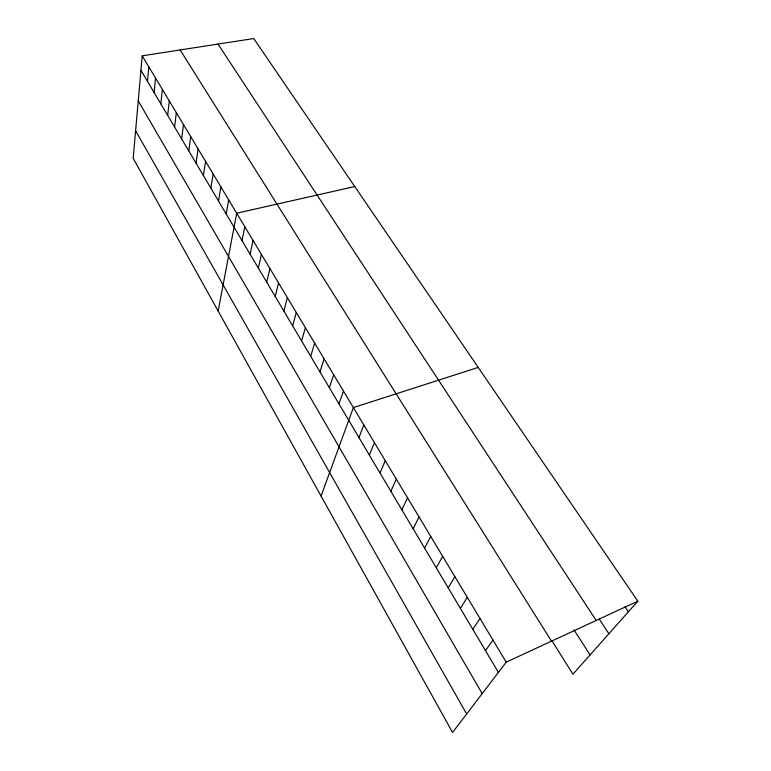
<?xml version="1.0" encoding="UTF-8"?>
<svg xmlns="http://www.w3.org/2000/svg" width="771" height="771" viewBox="0 0 771 771"><rect width="100%" height="100%" fill="white"/><g stroke="black" fill="none" stroke-linecap="round" stroke-linejoin="round"><path stroke-width="1.16" d="M142.201 55.82L133.181 158.306L452.558 732.45L506.21 662.135L637.819 601.187L253.726 38.55L142.201 55.82L506.21 662.135M147.463 81.331L148.832 66.855M154.094 92.51L155.549 78.054M160.831 103.844L162.382 89.426M167.664 115.351L169.302 100.962M174.593 127.032L176.337 112.682M181.638 138.886L183.479 124.574M188.779 150.923L190.726 136.65M196.036 163.144L198.099 148.919M203.409 175.547L205.578 161.37M210.888 188.153L213.172 174.024M218.492 200.952L220.891 186.881M226.211 213.962L228.727 199.949M218.154 311.06L236.697 213.22L354.756 186.543M242.027 240.591L244.792 226.703M250.122 254.237L253.023 240.417M258.352 268.096L261.398 254.353M266.718 282.186L269.898 268.53M275.228 296.517L278.553 282.938M283.873 311.079L287.352 297.587M292.672 325.892L296.295 312.496M301.615 340.965L305.403 327.656M310.713 356.289L314.664 343.085M319.975 371.873L324.09 358.785M329.39 387.736L333.679 374.764M338.98 403.879L343.442 391.022M321.054 496.052L353.378 407.58L478.222 367.401M358.968 437.552L363.816 424.956M369.386 455.102L374.446 442.66M380.007 472.999L385.269 460.701M390.839 491.223L396.313 479.09M401.864 509.804L407.57 497.844M413.111 528.752L419.048 516.965M424.58 548.056L430.758 536.462M436.27 567.755L442.699 556.354M448.202 587.839L454.88 576.65M460.374 608.338L467.322 597.371M472.787 629.252L480.015 618.506M485.46 650.589L492.968 640.094M637.819 601.187L572.949 674.211L551.689 640.364M625.069 606.777L628.423 611.76M599.298 619.142L608.897 633.743M218.029 44.072L596.205 620.462M574.067 630.013L590.075 654.926M180.135 49.942L551.496 641.164M140.929 70.325L498.394 672.379M138.24 100.847L482.193 693.611M135.609 130.723L466.648 713.985"/></g></svg>
